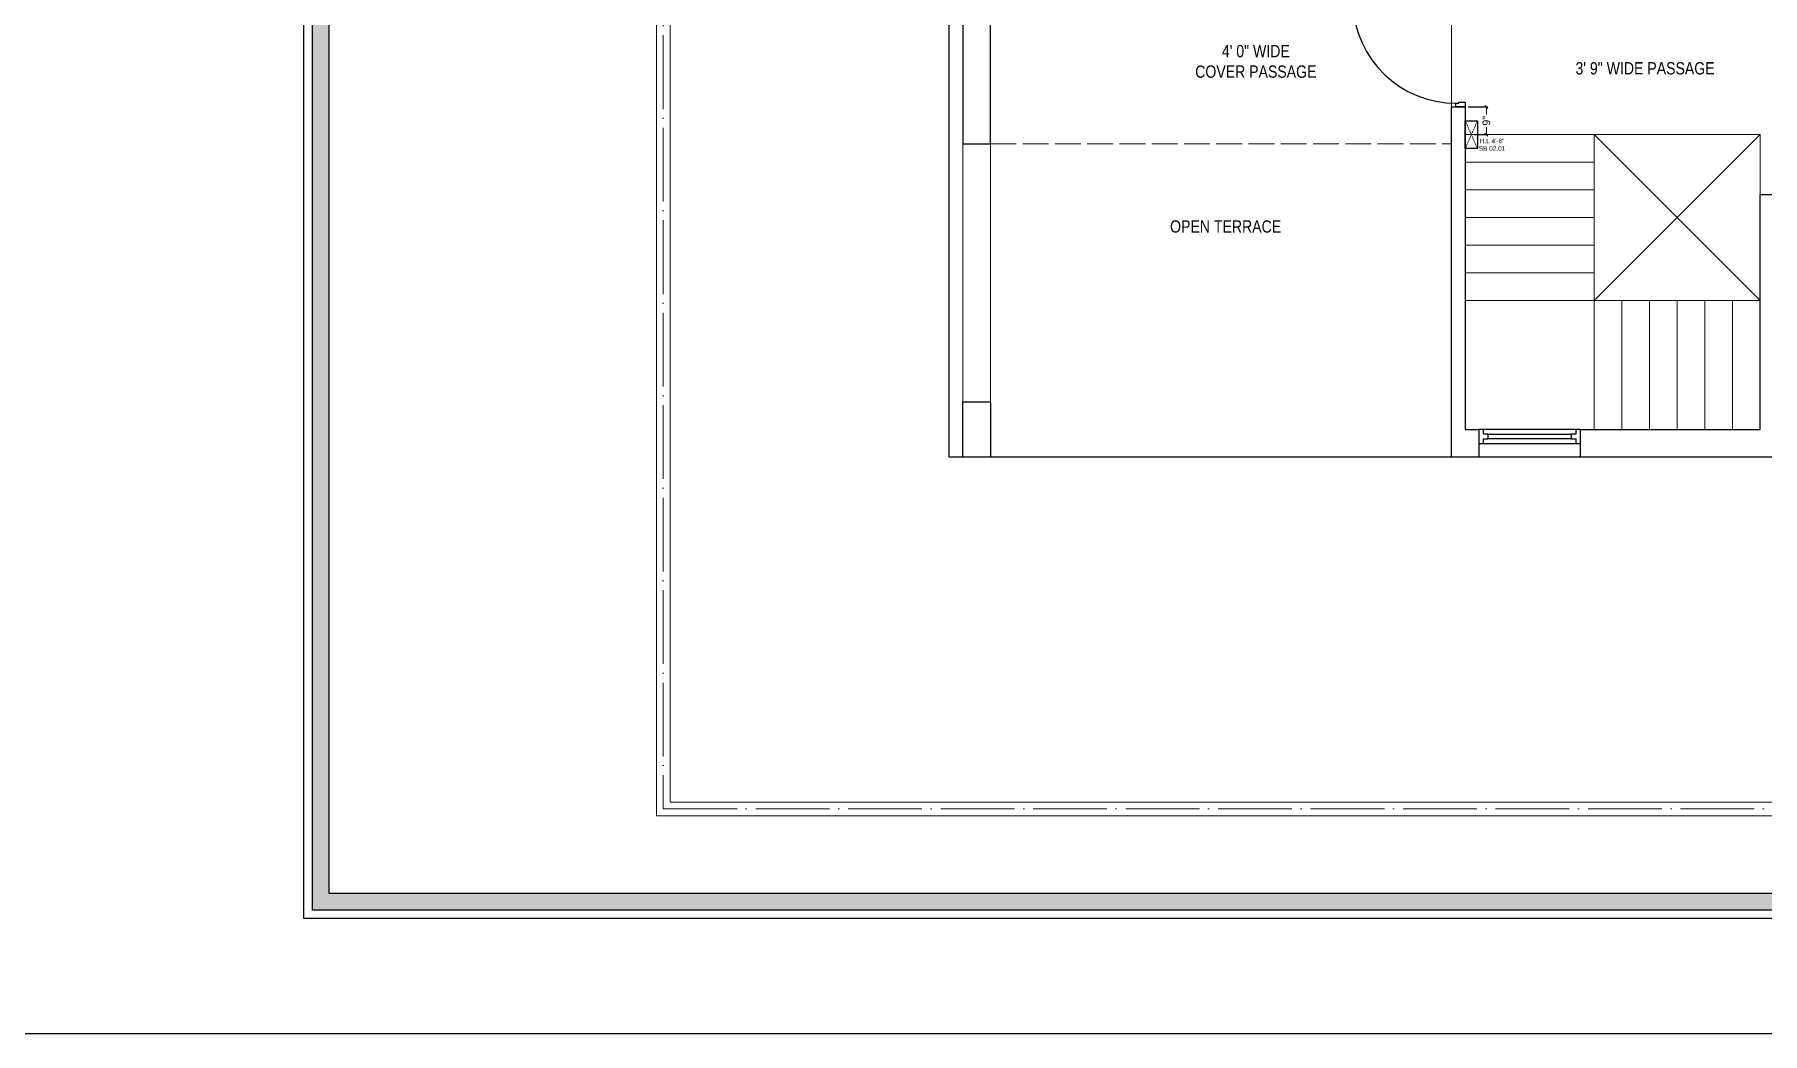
# Model space of a CAD drawing. Header units: millimetres. Extents: x 56222 to 3066687, y -650199 to -121287.
# Drawn here: x 149088 to 149650, y -178561 to -178236 of the extents above; entities that cross this region are included whole.
import ezdxf

# ---------------------------------------------------------------- set-up
doc = ezdxf.new("R2010")
doc.units = ezdxf.units.MM
doc.header["$MEASUREMENT"] = 0
doc.header["$PDMODE"] = 35
for name, pattern in [('ACAD_ISO02W100', [15, 12, -3]), ('ACAD_ISO04W100', [30, 24, -3, 0, -3]), ('DASHED', [0.75, 0.5, -0.25]), ('DASHED2', [0.375, 0.25, -0.125])]:
    doc.linetypes.add(name, pattern=pattern)
doc.layers.get('Defpoints').update_dxf_attribs({"color": 220})
doc.layers.add('AR DOOR', color=40, linetype='Continuous')
doc.layers.add('AR ELE-5', color=134, linetype='Continuous')
for name, color, linetype, lineweight in [('COLUMN', 1, 'Continuous', 30), ('dim05', 1, 'Continuous', 13), ('el', 7, 'Continuous', 20), ('ELEC-wires', 1, 'DASHED2', 13), ('Electrical', 84, 'Continuous', 30), ('FIRST FLOOR ( TEXT )', 7, 'Continuous', 9), ('FIRST FLOOR_( STAIR )', 251, 'Continuous', 9), ('GROUND FLOOR', 7, 'Continuous', 9), ('NAME PLATE', 7, 'Continuous', 25), ('SECOND FLOOR', 7, 'Continuous', 9), ('SECOND FLOOR  ( PLINE )', 251, 'Continuous', 30), ('SECOND FLOOR ( PLine )', 7, 'Continuous', 30), ('wall', 7, 'Continuous', 30), ('XX~SLAB ( BEAM )~ ( DIM )', 7, 'Continuous', 9)]:
    doc.layers.add(name, color=color, linetype=linetype, lineweight=lineweight)
doc.layers.add('XX~SLAB ( PLINE )', color=251, linetype='Continuous', plot=False)
doc.styles.add('Arial', font='arial.ttf')
doc.styles.add('KATHA', font='swissc.ttf')
doc.styles.get("Standard").update_dxf_attribs({"font": 'arial.ttf', "height": 6})
doc.dimstyles.new('ISO-25', dxfattribs={"dimtxt": 2.5, "dimasz": 1, "dimexe": 0.5, "dimexo": 1, "dimtad": 0, "dimdec": 1, "dimlunit": 4, "dimtxsty": 'Standard', "dimblk": 'OBLIQUE', "dimcen": 2.5, "dimclrd": 1, "dimclre": 1, "dimclrt": 5, "dimadec": 0, "dimazin": 0, "dimtfac": 1, "dimtdec": 1, "dimtmove": 0, "dimatfit": 3, "dimfxl": 1, "dimlwd": -1, "dimarcsym": 0})

# ---------------------------------------------------------------- blocks, each defined once
blk = doc.blocks.new('LAYOUT FILE')
at = {"layer": 'NAME PLATE', "true_color": 0xd39e00}
h = blk.add_hatch(color=42, dxfattribs=at)
h.paths.add_polyline_path([(3346889.83, -513806.18), (3346889.83, -514260.7), (3347535.56, -514260.7), (3347535.56, -513806.18)])
h.paths.add_polyline_path([(3346894.36, -513810.71), (3347531.03, -513810.71), (3347531.03, -514256.17), (3346894.36, -514256.17)], flags=16)
at = {"layer": 'NAME PLATE', "color": 42, "true_color": 0xd39e00}
for points in [[(3346887.56, -513803.91), (3347537.83, -513803.91), (3347537.83, -514262.96), (3346887.56, -514262.96)], [(3346889.83, -513806.18), (3347535.56, -513806.18), (3347535.56, -514260.7), (3346889.83, -514260.7)], [(3346894.36, -513810.71), (3347531.03, -513810.71), (3347531.03, -514256.17), (3346894.36, -514256.17)]]:
    blk.add_lwpolyline(points, close=True, dxfattribs=at)
blk = doc.blocks.new('*U18')
for points in [[(0, 0), (0, 1120), (-30, 1120), (-30, 0)], [(40, 0), (0, 0), (0, -30), (-10, -30), (-10, -100), (40, -100)], [(-1160, 0), (-1120, 0), (-1120, -30), (-1110, -30), (-1110, -100), (-1160, -100)]]:
    blk.add_lwpolyline(points, close=True)
at = {"layer": 'AR ELE-5', "linetype": 'ByBlock', "ltscale": 15}
blk.add_arc((2, -1), 1122, 92.373, 179.9653, dxfattribs=at)
blk = doc.blocks.new('6616')
at = {"color": 242, "linetype": 'DASHED', "true_color": 0xcd2027}
for p, q in [((386784.79, -36915.77), (386775.78, -36911.78)), ((386784.79, -36911.78), (386775.78, -36915.77))]:
    blk.add_line(p, q, dxfattribs=at)
at = {"layer": 'ELEC-wires', "color": 5, "linetype": 'ByBlock', "lineweight": 30, "ltscale": 4}
blk.add_lwpolyline([(386775.78, -36911.78), (386784.79, -36911.78), (386784.79, -36915.77), (386775.78, -36915.77)], close=True, dxfattribs=at)
blk = doc.blocks.new('_Oblique')
at = {"layer": 'wall', "color": 0, "lineweight": -2}
blk.add_line((-0.5, -0.5), (0.5, 0.5), dxfattribs=at)
blk = doc.blocks.new('*D583')
at = {"layer": 'Defpoints', "color": 0, "lineweight": 30, "transparency": 16777216}
for p in [(149553.32, -178259.27, -0.13), (149555.34, -178268.28, -0.13), (149560.23, -178268.28)]:
    blk.add_point(p, dxfattribs=at)
at = {"layer": 'dim05', "color": 1, "linetype": 'Continuous', "lineweight": -2, "transparency": 16777216}
for p, q in [((149554.32, -178259.27), (149560.73, -178259.27)), ((149556.34, -178268.28), (149560.73, -178268.28))]:
    blk.add_line(p, q, dxfattribs=at)
at = {"layer": 'dim05', "color": 1, "linetype": 'Continuous', "transparency": 16777216}
for p, q in [((149560.23, -178259.27), (149560.23, -178261.72)), ((149560.23, -178268.28), (149560.23, -178265.84))]:
    blk.add_line(p, q, dxfattribs=at)
at = {"layer": 'dim05', "color": 1, "transparency": 16777216}
for p, rotation in [((149560.23, -178259.27), 90), ((149560.23, -178268.28), 270)]:
    blk.add_blockref('_Oblique', p, dxfattribs=dict(at, rotation=rotation))
at = {"layer": 'dim05', "color": 5, "lineweight": 25, "transparency": 16777216, "insert": (149560.23, -178263.78), "char_height": 2.5, "attachment_point": 5, "rotation": 90, "style": 'Arial'}
blk.add_mtext('9"', dxfattribs=at)

msp = doc.modelspace()

# ---------------------------------------------------------------- linework, layer by layer
at = {"layer": 'COLUMN', "elevation": -0.126}
msp.add_lwpolyline([(149389.821, -178355.274), (149398.821, -178355.274), (149398.821, -178373.274), (149389.821, -178373.274)], close=True, dxfattribs=at)
at = {"layer": 'FIRST FLOOR_( STAIR )'}
for p, q in [((149595.321, -178268.274, -0.126), (149553.321, -178268.274, -0.126)), ((149595.321, -178268.274, -0.126), (149595.321, -178364.274, -0.126)), ((149595.321, -178277.274, -0.126), (149553.321, -178277.274, -0.126)), ((149595.321, -178286.274, -0.126), (149553.321, -178286.274, -0.126)), ((149595.321, -178295.274, -0.126), (149553.321, -178295.274, -0.126)), ((149595.321, -178304.274, -0.126), (149553.321, -178304.274, -0.126)), ((149595.321, -178313.274, -0.126), (149553.321, -178313.274, -0.126)), ((149649.321, -178322.274, -0.126), (149553.321, -178322.274, -0.126)), ((149604.321, -178322.274, -0.126), (149604.321, -178364.274, -0.126)), ((149613.321, -178322.274, -0.126), (149613.321, -178364.274, -0.126)), ((149622.321, -178322.274, -0.126), (149622.321, -178364.274, -0.126)), ((149631.321, -178322.274, -0.126), (149631.321, -178364.274, -0.126)), ((149640.321, -178322.274, -0.126), (149640.321, -178364.274, -0.126))]:
    msp.add_line(p, q, dxfattribs=at)
at = {"layer": 'GROUND FLOOR'}
for p, q in [((149290.071, -178023.024, -0.126), (149290.071, -178490.024, -0.126)), ((149294.571, -178027.524, -0.126), (149294.571, -178485.524, -0.126)), ((149294.571, -178485.524, -0.126), (149790.321, -178485.524, -0.126)), ((149290.071, -178490.024, -0.126), (149790.321, -178490.024, -0.126))]:
    msp.add_line(p, q, dxfattribs=at)
at = {"layer": 'GROUND FLOOR', "color": 1, "linetype": 'ACAD_ISO04W100', "elevation": -0.126}
msp.add_lwpolyline([(149790.321, -178025.274), (149292.321, -178025.274), (149292.321, -178487.774), (149790.321, -178487.774)], dxfattribs=at)
at = {"layer": 'SECOND FLOOR'}
for p, q in [((149389.821, -178062.774, -0.126), (149389.821, -178373.274, -0.126)), ((149398.821, -178373.274, -0.126), (149398.821, -178223.274, -0.126)), ((149548.821, -178373.274, -0.126), (149548.821, -178223.274, -0.126)), ((149548.821, -178259.274, -0.126), (149553.321, -178259.274, -0.126)), ((149553.321, -178364.274, -0.126), (149553.321, -178259.274, -0.126)), ((149398.821, -178271.274, -0.126), (149389.821, -178271.274, -0.126)), ((149649.321, -178287.774, -0.126), (149649.321, -178364.274, -0.126)), ((149691.321, -178287.774, -0.126), (149649.321, -178287.774, -0.126)), ((149649.321, -178364.274, -0.126), (149553.321, -178364.274, -0.126)), ((149790.321, -178373.274, -0.126), (149389.821, -178373.274, -0.126))]:
    msp.add_line(p, q, dxfattribs=at)
at = {"layer": 'SECOND FLOOR', "color": 1, "linetype": 'ACAD_ISO02W100', "ltscale": 0.7, "elevation": -0.126}
msp.add_lwpolyline([(149398.821, -178271.274), (149548.821, -178271.274)], dxfattribs=at)
at = {"layer": 'SECOND FLOOR  ( PLINE )', "elevation": -0.126}
msp.add_lwpolyline([(149431.821, -178218.774), (149398.821, -178218.774), (149398.821, -178170.024), (149394.321, -178170.024), (149389.821, -178170.024), (149389.821, -178271.274), (149398.821, -178271.274), (149398.821, -178223.274), (149431.821, -178223.274)], close=True, dxfattribs=at)
msp.add_lwpolyline([(149557.821, -178373.274), (149548.821, -178373.274), (149548.821, -178259.274), (149553.321, -178259.274), (149553.321, -178364.274), (149557.821, -178364.274), (149557.821, -178373.274), (149557.821, -178373.274)], dxfattribs=at)
at = {"layer": 'SECOND FLOOR ( PLine )', "elevation": -0.126}
msp.add_lwpolyline([(149653.821, -178287.774), (149667.321, -178287.774), (149667.321, -178292.274), (149653.821, -178292.274), (149653.821, -178292.274), (149653.821, -178373.274), (149590.821, -178373.274), (149590.821, -178364.274), (149649.321, -178364.274), (149649.321, -178287.774)], close=True, dxfattribs=at)
at = {"layer": 'XX~SLAB ( BEAM )~ ( DIM )'}
for p, q in [((149649.321, -178322.274, -0.126), (149595.321, -178268.274, -0.126)), ((149595.321, -178322.274, -0.126), (149649.321, -178268.274, -0.126))]:
    msp.add_line(p, q, dxfattribs=at)
at = {"layer": 'XX~SLAB ( BEAM )~ ( DIM )', "color": 3, "lineweight": 30}
msp.add_lwpolyline([(150032.597, -177907.771), (147249.712, -177907.771), (147249.712, -178560.829), (150032.597, -178560.829)], close=True, dxfattribs=at)
at = {"layer": 'XX~SLAB ( BEAM )~ ( DIM )', "elevation": -0.126}
msp.add_lwpolyline([(149595.321, -178268.274), (149649.321, -178268.274), (149649.321, -178322.274), (149595.321, -178322.274)], close=True, dxfattribs=at)
at = {"layer": 'XX~SLAB ( PLINE )', "elevation": -0.126}
for points in [[(149385.321, -178062.774), (149790.321, -178062.774), (149790.321, -178373.274), (149781.321, -178373.274), (149761.516, -178373.274), (149721.179, -178373.274), (149695.821, -178373.274), (149548.821, -178373.274), (149475.577, -178373.274), (149385.321, -178373.274)], [(149590.821, -178364.274), (149589.321, -178364.274), (149589.321, -178365.774), (149587.821, -178365.774), (149587.821, -178367.274), (149560.821, -178367.274), (149560.821, -178365.774), (149559.321, -178365.774), (149559.321, -178364.274), (149557.821, -178364.274), (149557.821, -178368.774), (149559.321, -178368.774), (149559.321, -178367.274), (149560.821, -178367.274), (149560.821, -178365.774), (149587.821, -178365.774), (149587.821, -178367.274), (149589.321, -178367.274), (149589.321, -178368.774), (149590.821, -178368.774), (149590.821, -178364.274), (149557.821, -178364.274), (149557.821, -178368.774), (149590.821, -178368.774)]]:
    msp.add_lwpolyline(points, close=True, dxfattribs=at)

# ---------------------------------------------------------------- block references
at = {"layer": 'AR DOOR', "linetype": 'ByBlock', "lineweight": -2, "extrusion": (0, 0, -1), "xscale": -0.02999999999996949, "yscale": 0.02999999999996949, "zscale": -0.02999999999996949, "rotation": 270}
msp.add_blockref('*U18', (-149550.321, -178224.474, 0.126), dxfattribs=at)
at = {"layer": 'el', "color": 1, "rotation": 90}
msp.add_blockref('6616', (112641.56, -565048.571, -0.126), dxfattribs=at)
at = {"layer": 'NAME PLATE', "lineweight": 0, "xscale": 1.209046105522275, "yscale": 1.209046105522275, "zscale": 1.209046105522275}
msp.add_blockref('LAYOUT FILE', (-3897365.991, 443244.172), dxfattribs=at)

# ---------------------------------------------------------------- texts
at = {"layer": 'Electrical', "color": 5, "transparency": 33554687}
msp.add_text('SB 02.01', height=1.5, dxfattribs=at).set_placement((149557.761, -178273.553, -0.126))
at = {"layer": 'Electrical', "color": 240, "true_color": 0xed1f24, "transparency": 33554687}
msp.add_text('H.t. 4\'-6"', height=1.5, dxfattribs=at).set_placement((149558.073, -178271.091, -0.126))
at = {"layer": 'FIRST FLOOR ( TEXT )', "char_height": 4, "attachment_point": 5, "style": 'KATHA'}
for s, insert in [('4\' 0" WIDE \\PCOVER PASSAGE', (149485.182, -178244.48, -0.126)), ('3\' 9" WIDE PASSAGE', (149611.864, -178246.737, -0.126)), ('OPEN TERRACE', (149475.346, -178298.216, -0.126))]:
    msp.add_mtext(s, dxfattribs=dict(at, insert=insert))

# ---------------------------------------------------------------- dimensions: what is measured, and where the dimension line sits
at = {"layer": 'dim05', "color": 27, "lineweight": 25, "true_color": 0x7d5120}
dim = msp.add_linear_dim(base=(149560.228, -178268.284), p1=(149553.321, -178259.274, -0.126), p2=(149555.337, -178268.284, -0.126), angle=90, dimstyle='ISO-25', override={"dimdec": 0, "dimtxsty": 'Arial'}, dxfattribs=at)
dim.commit()
dim.dimension.update_dxf_attribs({"geometry": '*D583', "text_midpoint": (149560.228, -178263.779)})

doc.saveas('drawing.dxf')
